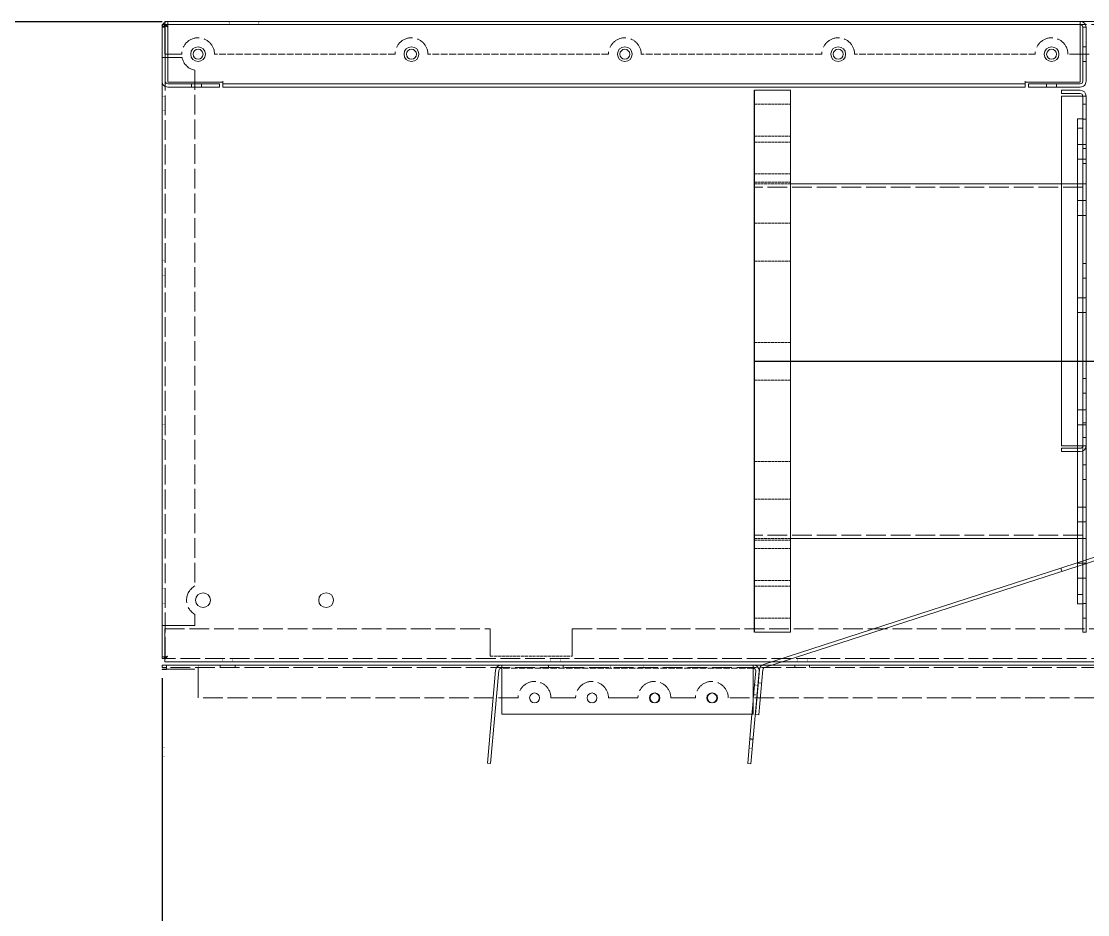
# Model space of a CAD drawing. Header units: millimetres. Extents: x 4398 to 33805, y 3079 to 23874.
# Drawn here: x 17563 to 18213, y 12864 to 13408 of the extents above; entities that cross this region are included whole.
import ezdxf

# ---------------------------------------------------------------- set-up
doc = ezdxf.new("R2010")
doc.units = ezdxf.units.MM
doc.linetypes.add('DASHED', pattern=[15, 12, -3])

# ---------------------------------------------------------------- blocks, each defined once
blk = doc.blocks.new('A$C07BF02F0')
at = {"color": 7, "lineweight": 15}
for p, q in [((3.5, 38), (3.5, 40)), ((3.5, 40), (559.5, 40)), ((3.5, 36.5), (3.5, 40)), ((559.5, 38), (559.5, 40)), ((559.5, 36.5), (559.5, 40)), ((2, 36.5), (0, 36.5)), ((0, 3.5), (0, 36.5)), ((2, 36.5), (0, 36.5)), ((2, 36.5), (2, 3.5)), ((3.5, 38), (3.5, 37.56)), ((3.5, 38), (559.5, 38)), ((3.5, 37.56), (3.5, 36.5)), ((3.5, 36.5), (3.5, 3)), ((3.5, 3), (3.5, 36.5)), ((559.5, 37.56), (559.5, 38)), ((559.5, 36.5), (559.5, 37.56)), ((559.5, 36.5), (559.5, 3)), ((559.5, 3), (559.5, 36.5)), ((561, 36.5), (563, 36.5)), ((561, 36.5), (561, 3.5)), ((561, 36.5), (563, 36.5)), ((563, 3.5), (563, 36.5)), ((561, 24.5), (563, 24.5)), ((561, 24.5), (563, 24.5)), ((561, 24.5), (563, 24.5)), ((561, 24.5), (563, 24.5)), ((561, 24.5), (563, 24.5)), ((561, 24.5), (563, 24.5)), ((561, 24.5), (563, 24.5)), ((561, 24.5), (563, 24.5)), ((561, 24.5), (563, 24.5)), ((561, 24.5), (563, 24.5)), ((561, 24.5), (563, 24.5)), ((561, 24.5), (563, 24.5)), ((561, 24.5), (563, 24.5)), ((561, 24.5), (563, 24.5)), ((561, 24.5), (563, 24.5)), ((561, 24.5), (563, 24.5)), ((561, 24.5), (563, 24.5)), ((561, 24.5), (563, 24.5)), ((561, 24.5), (563, 24.5)), ((561, 24.5), (563, 24.5)), ((561, 24.5), (563, 24.5)), ((561, 24.5), (563, 24.5)), ((561, 24.5), (563, 24.5)), ((561, 24.5), (563, 24.5)), ((561, 15.5), (563, 15.5)), ((561, 15.5), (563, 15.5)), ((561, 15.5), (563, 15.5)), ((561, 15.5), (563, 15.5)), ((561, 15.5), (563, 15.5)), ((561, 15.5), (563, 15.5)), ((561, 15.5), (563, 15.5)), ((561, 15.5), (563, 15.5)), ((561, 15.5), (563, 15.5)), ((561, 15.5), (563, 15.5)), ((561, 15.5), (563, 15.5)), ((561, 15.5), (563, 15.5)), ((561, 15.5), (563, 15.5)), ((561, 15.5), (563, 15.5)), ((561, 15.5), (563, 15.5)), ((561, 15.5), (563, 15.5)), ((561, 15.5), (563, 15.5)), ((561, 15.5), (563, 15.5)), ((561, 15.5), (563, 15.5)), ((561, 15.5), (563, 15.5)), ((561, 15.5), (563, 15.5)), ((561, 15.5), (563, 15.5)), ((561, 15.5), (563, 15.5)), ((561, 15.5), (563, 15.5)), ((37, 3), (3.5, 3)), ((37, 3), (3.5, 3)), ((35, 2), (3.5, 2)), ((18, 2), (18, 0)), ((18, 2), (18, 0)), ((18, 2), (18, 0)), ((18, 2), (18, 0)), ((18, 2), (18, 0)), ((18, 2), (18, 0)), ((18, 2), (18, 0)), ((18, 2), (18, 0)), ((18, 2), (18, 0)), ((18, 2), (18, 0)), ((18, 2), (18, 0)), ((18, 2), (18, 0)), ((24, 2), (24, 0)), ((24, 2), (24, 0)), ((24, 2), (24, 0)), ((24, 2), (24, 0)), ((24, 2), (24, 0)), ((24, 2), (24, 0)), ((24, 2), (24, 0)), ((24, 2), (24, 0)), ((24, 2), (24, 0)), ((24, 2), (24, 0)), ((24, 2), (24, 0)), ((24, 2), (24, 0)), ((35, 2), (35, 0)), ((37, 2.44), (37, 3.5)), ((37, 3), (37, 3.5)), ((37, 3), (37, 3.5)), ((37, 3.5), (37, 0)), ((37, 2), (37, 2.44)), ((37, 2), (37, 0)), ((526, 2), (37, 2)), ((526, 2), (37, 2)), ((526, 3), (526, 3.5)), ((526, 3.5), (526, 3)), ((526, 3), (526, 3.5)), ((526, 3.5), (526, 3)), ((526, 2.44), (526, 3)), ((526, 3), (559.5, 3)), ((526, 3), (559.5, 3)), ((526, 3), (526, 0)), ((526, 2), (526, 2.44)), ((526, 2), (526, 0)), ((528, 2), (528, 0)), ((559.5, 2), (528, 2)), ((539, 2), (539, 0)), ((539, 2), (539, 0)), ((539, 2), (539, 0)), ((539, 2), (539, 0)), ((539, 2), (539, 0)), ((539, 2), (539, 0)), ((539, 2), (539, 0)), ((539, 2), (539, 0)), ((539, 2), (539, 0)), ((539, 2), (539, 0)), ((539, 2), (539, 0)), ((539, 2), (539, 0)), ((545, 2), (545, 0)), ((545, 2), (545, 0)), ((545, 2), (545, 0)), ((545, 2), (545, 0)), ((545, 2), (545, 0)), ((545, 2), (545, 0)), ((545, 2), (545, 0)), ((545, 2), (545, 0)), ((545, 2), (545, 0)), ((545, 2), (545, 0)), ((545, 2), (545, 0)), ((545, 2), (545, 0)), ((35, 0), (3.5, 0)), ((526, 0), (37, 0)), ((526, 0), (37, 0)), ((559.5, 0), (528, 0))]:
    blk.add_line(p, q, dxfattribs=at)
for centre in [(22, 20), (152, 20), (282, 20), (412, 20), (542, 20)]:
    blk.add_circle(centre, 3, dxfattribs=at)
for centre, radius, start, end in [((3.5, 36.5), 3.5, 90, 180), ((559.5, 36.5), 3.5, 360, 90), ((3.5, 36.5), 1.5, 90, 180), ((559.5, 36.5), 1.5, 360, 90), ((3.5, 3.5), 3.5, 180, 270.00001), ((3.5, 3.5), 1.5, 180, 269.99999), ((559.5, 3.5), 3.5, 269.99999, 360), ((559.5, 3.5), 1.5, 270.00001, 360)]:
    blk.add_arc(centre, radius, start, end, dxfattribs=at)
blk = doc.blocks.new('A$C16F13DCD')
at = {"color": 7, "lineweight": 15}
for p, q in [((11.5, 330), (0, 330)), ((0, 328), (0, 330)), ((11.5, 328), (0, 328)), ((0, 326.5), (0, 113.5)), ((11.5, 326.5), (0, 326.5)), ((11.5, 326.5), (15, 326.5)), ((13, 113.5), (13, 326.5)), ((15, 326.5), (15, 113.5)), ((13, 321.5), (15, 321.5)), ((13, 321.5), (15, 321.5)), ((13, 321.5), (15, 321.5)), ((13, 321.5), (15, 321.5)), ((13, 321.5), (15, 321.5)), ((13, 321.5), (15, 321.5)), ((13, 321.5), (15, 321.5)), ((13, 312.5), (15, 312.5)), ((13, 312.5), (15, 312.5)), ((13, 312.5), (15, 312.5)), ((13, 312.5), (15, 312.5)), ((13, 312.5), (15, 312.5)), ((13, 312.5), (15, 312.5)), ((13, 312.5), (15, 312.5)), ((13, 297), (15, 297)), ((13, 297), (15, 297)), ((13, 294.5), (15, 294.5)), ((13, 294.5), (15, 294.5)), ((13, 288), (15, 288)), ((13, 288), (15, 288)), ((13, 285.5), (15, 285.5)), ((13, 285.5), (15, 285.5)), ((13, 273), (15, 273)), ((13, 262.84), (15, 262.84)), ((13, 262.84), (15, 262.84)), ((13, 253.84), (15, 253.84)), ((13, 253.84), (15, 253.84)), ((13, 224.5), (15, 224.5)), ((13, 224.5), (15, 224.5)), ((13, 215.5), (15, 215.5)), ((13, 215.5), (15, 215.5)), ((13, 203.66), (15, 203.66)), ((13, 203.66), (15, 203.66)), ((13, 194.66), (15, 194.66)), ((13, 194.66), (15, 194.66)), ((13, 154.5), (15, 154.5)), ((13, 154.5), (15, 154.5)), ((13, 145.5), (15, 145.5)), ((13, 145.5), (15, 145.5)), ((13, 135.34), (15, 135.34)), ((13, 135.34), (15, 135.34)), ((13, 127.5), (15, 127.5)), ((13, 127.5), (15, 127.5)), ((13, 126.34), (15, 126.34)), ((13, 126.34), (15, 126.34)), ((13, 118.5), (15, 118.5)), ((13, 118.5), (15, 118.5)), ((0, 113.5), (11.5, 113.5)), ((0, 110), (0, 112)), ((11.5, 112), (0, 112)), ((11.5, 113.5), (15, 113.5)), ((13, 110.34), (13, 113.5)), ((15, 113.5), (13, 113.5)), ((15, 113.5), (13, 113.5)), ((15, 0), (15, 113.5)), ((11.5, 110), (0, 110)), ((13, 0), (13, 110.34)), ((13, 102), (15, 102)), ((13, 102), (15, 102)), ((13, 93), (15, 93)), ((13, 93), (15, 93)), ((13, 76.16), (15, 76.16)), ((13, 76.16), (15, 76.16)), ((13, 67.16), (15, 67.16)), ((13, 67.16), (15, 67.16)), ((13, 57), (15, 57)), ((13, 42), (15, 42)), ((13, 42), (15, 42)), ((13, 42), (15, 42)), ((13, 42), (15, 42)), ((13, 33), (15, 33)), ((13, 33), (15, 33)), ((13, 33), (15, 33)), ((13, 33), (15, 33)), ((13, 17.5), (15, 17.5)), ((13, 17.5), (15, 17.5)), ((13, 17.5), (15, 17.5)), ((13, 17.5), (15, 17.5)), ((13, 17.5), (15, 17.5)), ((13, 8.5), (15, 8.5)), ((13, 8.5), (15, 8.5)), ((13, 8.5), (15, 8.5)), ((13, 8.5), (15, 8.5)), ((13, 8.5), (15, 8.5)), ((13, 0), (15, 0))]:
    blk.add_line(p, q, dxfattribs=at)
for centre, radius, start, end in [((11.5, 326.5), 3.5, 0, 90), ((11.5, 326.5), 1.5, 0, 90), ((11.5, 113.5), 3.5, 270, 0), ((11.5, 113.5), 1.5, 270, 0)]:
    blk.add_arc(centre, radius, start, end, dxfattribs=at)
blk = doc.blocks.new('A$C5DDF0D69')
at = {"color": 7, "lineweight": 13, "ltscale": 0.000626001}
for p, q in [((8.74, 60.17), (8.44, 60.17)), ((8.74, 58.17), (8.44, 58.17))]:
    blk.add_line(p, q, dxfattribs=at)
at = {"color": 7, "lineweight": 13, "ltscale": 0.31935}
for p, q in [((162.03, 60.17), (8.74, 60.17)), ((162.03, 30.17), (8.74, 30.17))]:
    blk.add_line(p, q, dxfattribs=at)
at = {"color": 7, "linetype": 'DASHED', "lineweight": 13, "ltscale": 0.004167}
for p, q in [((8.74, 58.17), (8.74, 60.17)), ((74.96, 60.17), (74.96, 58.17)), ((74.96, 60.17), (74.96, 58.17)), ((74.96, 60.17), (74.96, 58.17)), ((74.96, 60.17), (74.96, 58.17)), ((74.96, 60.17), (74.96, 58.17)), ((74.96, 60.17), (74.96, 58.17)), ((74.96, 60.17), (74.96, 58.17)), ((74.96, 60.17), (74.96, 58.17)), ((74.96, 60.17), (74.96, 58.17)), ((74.96, 60.17), (74.96, 58.17)), ((74.96, 60.17), (74.96, 58.17)), ((94.96, 60.17), (94.96, 58.17)), ((94.96, 60.17), (94.96, 58.17)), ((94.96, 60.17), (94.96, 58.17)), ((94.96, 60.17), (94.96, 58.17)), ((94.96, 60.17), (94.96, 58.17)), ((94.96, 60.17), (94.96, 58.17)), ((94.96, 60.17), (94.96, 58.17)), ((94.96, 60.17), (94.96, 58.17)), ((94.96, 60.17), (94.96, 58.17)), ((94.96, 60.17), (94.96, 58.17)), ((94.96, 60.17), (94.96, 58.17)), ((162.03, 58.17), (162.03, 60.17)), ((164.77, 47.89), (162.78, 48.06)), ((164.77, 47.89), (162.78, 48.06)), ((164.77, 47.89), (162.78, 48.06)), ((164.77, 47.89), (162.78, 48.06)), ((164.77, 47.89), (162.78, 48.06)), ((164.77, 47.89), (162.78, 48.06)), ((164.77, 47.89), (162.78, 48.06)), ((164.77, 47.89), (162.78, 48.06)), ((164.77, 47.89), (162.78, 48.06)), ((164.77, 47.89), (162.78, 48.06)), ((164.77, 47.89), (162.78, 48.06)), ((164.25, 41.91), (162.26, 42.09)), ((164.25, 41.91), (162.26, 42.09)), ((164.25, 41.91), (162.26, 42.09)), ((164.25, 41.91), (162.26, 42.09)), ((164.25, 41.91), (162.26, 42.09)), ((164.25, 41.91), (162.26, 42.09)), ((164.25, 41.91), (162.26, 42.09)), ((164.25, 41.91), (162.26, 42.09)), ((164.25, 41.91), (162.26, 42.09)), ((164.25, 41.91), (162.26, 42.09)), ((164.25, 41.91), (162.26, 42.09)), ((161.9, 15.01), (159.91, 15.19)), ((161.9, 15.01), (159.91, 15.19)), ((161.38, 9.04), (159.38, 9.21)), ((161.38, 9.04), (159.38, 9.21))]:
    blk.add_line(p, q, dxfattribs=at)
at = {"color": 7, "lineweight": 13, "ltscale": 0.007292}
for p, q in [((8.74, 56.67), (8.74, 60.17)), ((162.03, 56.67), (162.03, 60.17))]:
    blk.add_line(p, q, dxfattribs=at)
at = {"color": 7, "lineweight": 13, "ltscale": 0.118431}
for p, q in [((0, 0.35), (4.96, 56.98)), ((1.99, 0.17), (6.95, 56.8))]:
    blk.add_line(p, q, dxfattribs=at)
at = {"color": 7, "linetype": 'DASHED', "lineweight": 13, "ltscale": 0.31935}
blk.add_line((162.03, 58.17), (8.74, 58.17), dxfattribs=at)
at = {"color": 7, "lineweight": 13, "ltscale": 0.003125}
blk.add_line((8.74, 58.17), (8.74, 56.67), dxfattribs=at)
at = {"color": 7, "lineweight": 13, "ltscale": 0.055208}
for p, q in [((8.74, 56.67), (8.74, 30.17)), ((8.74, 30.17), (8.74, 56.67)), ((162.03, 30.17), (162.03, 56.67))]:
    blk.add_line(p, q, dxfattribs=at)
at = {"color": 7, "lineweight": 13, "ltscale": 0.117885}
blk.add_line((160.59, 0), (165.52, 56.37), dxfattribs=at)
at = {"color": 7, "linetype": 'DASHED', "lineweight": 13, "ltscale": 0.003125}
blk.add_line((162.03, 58.17), (162.03, 56.67), dxfattribs=at)
at = {"color": 7, "linetype": 'DASHED', "lineweight": 13, "ltscale": 0.055208}
blk.add_line((162.03, 56.67), (162.03, 30.17), dxfattribs=at)
at = {"color": 7, "lineweight": 13, "ltscale": 0.035719}
blk.add_line((162.03, 39.46), (163.52, 56.54), dxfattribs=at)
at = {"color": 7, "linetype": 'DASHED', "lineweight": 13, "ltscale": 0.019427}
blk.add_line((161.22, 30.17), (162.03, 39.46), dxfattribs=at)
at = {"color": 7, "lineweight": 13, "ltscale": 0.317661}
blk.add_line((161.22, 30.17), (8.74, 30.17), dxfattribs=at)
at = {"color": 7, "lineweight": 13, "ltscale": 0.062739}
blk.add_line((158.59, 0.17), (161.22, 30.17), dxfattribs=at)
at = {"color": 7, "linetype": 'DASHED', "lineweight": 13, "ltscale": 0.001689}
blk.add_line((162.03, 30.17), (161.22, 30.17), dxfattribs=at)
at = {"color": 7, "lineweight": 13, "ltscale": 0.004167}
for p, q in [((1.99, 0.17), (0, 0.35)), ((160.59, 0), (158.59, 0.17))]:
    blk.add_line(p, q, dxfattribs=at)
at = {"color": 7, "lineweight": 13}
for centre in [(28.74, 40.17), (63.74, 40.17), (102.14, 40.17), (137.14, 40.17)]:
    blk.add_circle(centre, 3, dxfattribs=at)
for centre, radius, start, end in [((8.44, 56.67), 3.5, 90, 175), ((162.03, 56.67), 3.5, 355, 90), ((8.44, 56.67), 1.5, 90, 175), ((162.03, 56.67), 1.5, 355, 90)]:
    blk.add_arc(centre, radius, start, end, dxfattribs=at)
blk = doc.blocks.new('A$C7EF54F26')
at = {"color": 7, "lineweight": 15}
for p, q in [((431.66, 245.91), (433.66, 245.91)), ((431.66, 216.89), (431.66, 245.91)), ((433.66, 216.89), (433.66, 245.91)), ((431.66, 235.41), (433.66, 235.41)), ((431.66, 235.41), (433.66, 235.41)), ((431.66, 235.41), (433.66, 235.41)), ((431.66, 235.41), (433.66, 235.41)), ((431.66, 235.41), (433.66, 235.41)), ((431.66, 235.41), (433.66, 235.41)), ((431.66, 235.41), (433.66, 235.41)), ((431.66, 235.41), (433.66, 235.41)), ((431.66, 235.41), (433.66, 235.41)), ((431.66, 235.41), (433.66, 235.41)), ((431.66, 235.41), (433.66, 235.41)), ((431.66, 226.41), (433.66, 226.41)), ((431.66, 226.41), (433.66, 226.41)), ((431.66, 226.41), (433.66, 226.41)), ((431.66, 226.41), (433.66, 226.41)), ((431.66, 226.41), (433.66, 226.41)), ((431.66, 226.41), (433.66, 226.41)), ((431.66, 226.41), (433.66, 226.41)), ((431.66, 226.41), (433.66, 226.41)), ((431.66, 226.41), (433.66, 226.41)), ((431.66, 226.41), (433.66, 226.41)), ((431.66, 226.41), (433.66, 226.41)), ((2.12, 30.92), (430.75, 215.52)), ((2.91, 29.08), (431.54, 213.68)), ((306.56, 162.03), (307.35, 160.19)), ((176.95, 106.21), (177.74, 104.37)), ((0, 27.68), (0.15, 0)), ((2, 27.69), (2.15, 0.01)), ((2.04, 19.51), (0.04, 19.5)), ((2.04, 19.51), (0.04, 19.5)), ((2.04, 19.51), (0.04, 19.5)), ((2.04, 19.51), (0.04, 19.5)), ((2.04, 19.51), (0.04, 19.5)), ((2.04, 19.51), (0.04, 19.5)), ((2.04, 19.51), (0.04, 19.5)), ((2.04, 19.51), (0.04, 19.5)), ((2.04, 19.51), (0.04, 19.5)), ((2.04, 19.51), (0.04, 19.5)), ((2.04, 19.51), (0.04, 19.5)), ((2.09, 10.51), (0.09, 10.5)), ((2.09, 10.51), (0.09, 10.5)), ((2.09, 10.51), (0.09, 10.5)), ((2.09, 10.51), (0.09, 10.5)), ((2.09, 10.51), (0.09, 10.5)), ((2.09, 10.51), (0.09, 10.5)), ((2.09, 10.51), (0.09, 10.5)), ((2.09, 10.51), (0.09, 10.5)), ((2.09, 10.51), (0.09, 10.5)), ((2.09, 10.51), (0.09, 10.5)), ((2.09, 10.51), (0.09, 10.5)), ((0.15, 0), (2.15, 0.01))]:
    blk.add_line(p, q, dxfattribs=at)
for centre, radius, start, end in [((430.16, 216.89), 1.5, 293.3, 0), ((430.16, 216.89), 3.5, 293.3, 0), ((3.5, 27.7), 3.5, 113.3, 180.3), ((3.5, 27.7), 1.5, 113.3, 180.3)]:
    blk.add_arc(centre, radius, start, end, dxfattribs=at)
blk = doc.blocks.new('1')
at = {"ltscale": 500}
for p, q in [((16648.57, 13408.34), (17648.57, 13408.34)), ((17648.57, 13008.34), (17648.57, 9808.34))]:
    blk.add_line(p, q, dxfattribs=at)
at = {"color": 7, "lineweight": 13, "ltscale": 0.003112}
for p, q in [((17649.57, 13406.34), (17648.57, 13406.34)), ((17649.57, 13020.34), (17648.57, 13020.34))]:
    blk.add_line(p, q, dxfattribs=at)
at = {"color": 7, "lineweight": 13, "ltscale": 0.002813}
for p, q in [((17648.57, 13405.44), (17648.57, 13406.34)), ((17648.57, 13021.24), (17648.57, 13020.34))]:
    blk.add_line(p, q, dxfattribs=at)
at = {"color": 7, "lineweight": 13}
for p, q in [((17648.57, 13021.24), (17648.57, 13405.44)), ((20146.87, 13408.34), (17650.27, 13408.34)), ((18009.57, 13201.34), (18009.57, 13366.34)), ((18031.57, 13201.34), (18031.57, 13366.34)), ((18206.37, 13349.07), (18206.37, 13201.34)), ((18209.57, 13349.07), (18209.57, 13201.34)), ((18206.37, 13309.34), (18031.57, 13309.34)), ((18209.57, 13201.34), (18209.57, 13309.34)), ((18009.57, 13036.34), (18009.57, 13201.34)), ((18031.57, 13036.34), (18031.57, 13201.34)), ((18206.37, 13053.62), (18206.37, 13201.34)), ((18209.57, 13053.62), (18209.57, 13201.34)), ((18209.57, 13093.34), (18209.57, 13201.34)), ((18209.57, 13095.34), (18209.57, 13201.34)), ((18206.37, 13093.34), (18031.57, 13093.34)), ((20146.87, 13018.34), (17650.27, 13018.34)), ((18730.77, 13016.34), (17651.37, 13016.34))]:
    blk.add_line(p, q, dxfattribs=at)
at = {"color": 7, "linetype": 'DASHED', "lineweight": 13, "ltscale": 0.00625}
for p, q in [((17648.57, 13405.44), (17650.57, 13405.44)), ((17689.57, 13406.34), (17689.57, 13408.34)), ((17707.57, 13406.34), (17707.57, 13408.34)), ((17648.57, 13386.34), (17650.57, 13386.34)), ((17650.57, 13362.84), (17648.57, 13362.84)), ((17650.57, 13353.84), (17648.57, 13353.84)), ((17650.57, 13262.84), (17648.57, 13262.84)), ((17650.57, 13253.84), (17648.57, 13253.84)), ((17650.57, 13162.84), (17648.57, 13162.84)), ((17650.57, 13153.84), (17648.57, 13153.84)), ((17650.57, 13062.84), (17648.57, 13062.84)), ((17650.57, 13053.84), (17648.57, 13053.84)), ((17648.57, 13040.34), (17650.57, 13040.34)), ((17648.57, 13021.24), (17650.57, 13021.24)), ((17685.57, 13020.34), (17685.57, 13018.34)), ((17691.57, 13020.34), (17691.57, 13018.34)), ((17885.57, 13020.34), (17885.57, 13018.34)), ((17891.57, 13020.34), (17891.57, 13018.34)), ((18035.57, 13020.34), (18035.57, 13018.34)), ((18041.57, 13020.34), (18041.57, 13018.34))]:
    blk.add_line(p, q, dxfattribs=at)
at = {"color": 7, "lineweight": 13, "ltscale": 0.002201}
for p, q in [((17649.57, 13406.34), (17650.27, 13406.34)), ((17649.57, 13020.34), (17650.27, 13020.34))]:
    blk.add_line(p, q, dxfattribs=at)
at = {"color": 7, "lineweight": 13, "ltscale": 0.004222}
for p, q in [((17650.27, 13406.99), (17650.27, 13408.34)), ((17650.27, 13019.69), (17650.27, 13018.34))]:
    blk.add_line(p, q, dxfattribs=at)
at = {"color": 7, "lineweight": 13, "ltscale": 0.003766}
for p, q in [((17650.27, 13406.99), (17650.27, 13405.79)), ((17650.27, 13019.69), (17650.27, 13020.9))]:
    blk.add_line(p, q, dxfattribs=at)
at = {"color": 7, "linetype": 'DASHED', "lineweight": 13}
for p, q in [((20146.87, 13406.34), (17650.27, 13406.34)), ((17650.57, 13021.24), (17650.57, 13405.44)), ((20028.57, 13388.34), (18200.57, 13388.34)), ((17668.57, 13378.55), (17668.57, 13064.5)), ((18009.57, 13309.34), (18009.57, 13201.34)), ((18209.57, 13307.34), (18009.57, 13307.34)), ((18009.57, 13201.34), (18009.57, 13093.34)), ((18009.57, 13201.34), (18009.57, 13095.34)), ((18209.57, 13095.34), (18009.57, 13095.34)), ((17650.27, 13038.34), (17848.57, 13038.34)), ((17898.57, 13038.34), (18395.57, 13038.34)), ((20146.87, 13020.34), (17650.27, 13020.34)), ((18730.77, 13014.74), (17651.37, 13014.74)), ((17865.57, 12996.34), (17670.57, 12996.34)), ((18711.57, 12996.34), (17993.57, 12996.34))]:
    blk.add_line(p, q, dxfattribs=at)
at = {"color": 7, "linetype": 'DASHED', "lineweight": 13, "ltscale": 0.002219}
for p, q in [((17650.27, 13406.34), (17650.98, 13406.34)), ((17650.27, 13020.34), (17650.98, 13020.34))]:
    blk.add_line(p, q, dxfattribs=at)
at = {"color": 7, "linetype": 'DASHED', "lineweight": 13, "ltscale": 0.003094}
for p, q in [((17650.27, 13404.94), (17650.27, 13405.93)), ((17650.27, 13021.74), (17650.27, 13020.75))]:
    blk.add_line(p, q, dxfattribs=at)
at = {"color": 7, "linetype": 'DASHED', "lineweight": 13, "ltscale": 0.051875}
for p, q in [((17650.27, 13388.34), (17650.27, 13404.94)), ((17668.57, 13040.34), (17651.97, 13040.34)), ((17650.27, 13021.74), (17650.27, 13038.34)), ((17848.57, 13038.34), (17848.57, 13021.74)), ((17898.57, 13038.34), (17898.57, 13021.74))]:
    blk.add_line(p, q, dxfattribs=at)
at = {"color": 7, "linetype": 'DASHED', "lineweight": 13, "ltscale": 0.002812}
for p, q in [((17650.57, 13405.44), (17650.57, 13406.34)), ((17650.57, 13021.24), (17650.57, 13020.34))]:
    blk.add_line(p, q, dxfattribs=at)
at = {"color": 7, "linetype": 'DASHED', "lineweight": 13, "ltscale": 0.032187}
blk.add_line((17660.57, 13388.34), (17650.27, 13388.34), dxfattribs=at)
at = {"color": 7, "linetype": 'DASHED', "lineweight": 13, "ltscale": 0.004375}
for p, q in [((17650.57, 13386.34), (17651.97, 13386.34)), ((17650.57, 13040.34), (17651.97, 13040.34))]:
    blk.add_line(p, q, dxfattribs=at)
at = {"color": 7, "linetype": 'DASHED', "lineweight": 13, "ltscale": 0.027506}
blk.add_line((17651.97, 13386.34), (17660.78, 13386.34), dxfattribs=at)
at = {"color": 7, "linetype": 'DASHED', "lineweight": 13, "ltscale": 0.34375}
for p, q in [((17790.57, 13388.34), (17680.57, 13388.34)), ((17920.57, 13388.34), (17810.57, 13388.34)), ((18050.57, 13388.34), (17940.57, 13388.34)), ((18180.57, 13388.34), (18070.57, 13388.34))]:
    blk.add_line(p, q, dxfattribs=at)
at = {"color": 7, "lineweight": 13, "ltscale": 0.1375}
for p, q in [((18009.57, 13366.34), (18031.57, 13366.34)), ((18009.57, 13036.34), (18031.57, 13036.34))]:
    blk.add_line(p, q, dxfattribs=at)
for p, q in [((18009.57, 13036.34), (18009.57, 13366.34)), ((18009.57, 13201.34), (19636.24, 13201.34))]:
    blk.add_line(p, q)
at = {"color": 7, "linetype": 'DASHED', "lineweight": 13, "ltscale": 0.1375}
for p, q in [((18009.57, 13357.84), (18031.57, 13357.84)), ((18009.57, 13338.42), (18031.57, 13338.42)), ((18009.57, 13338.42), (18031.57, 13338.42)), ((18009.57, 13334.84), (18031.57, 13334.84)), ((18009.57, 13315.42), (18031.57, 13315.42)), ((18009.57, 13315.42), (18031.57, 13315.42)), ((18009.57, 13310.34), (18031.57, 13310.34)), ((18031.57, 13309.34), (18009.57, 13309.34)), ((18009.57, 13285.34), (18031.57, 13285.34)), ((18009.57, 13285.34), (18031.57, 13285.34)), ((18009.57, 13262.34), (18031.57, 13262.34)), ((18009.57, 13262.34), (18031.57, 13262.34)), ((18031.57, 13212.84), (18009.57, 13212.84)), ((18031.57, 13212.84), (18009.57, 13212.84)), ((18031.57, 13189.84), (18009.57, 13189.84)), ((18031.57, 13189.84), (18009.57, 13189.84)), ((18009.57, 13140.34), (18031.57, 13140.34)), ((18009.57, 13140.34), (18031.57, 13140.34)), ((18009.57, 13117.34), (18031.57, 13117.34)), ((18009.57, 13117.34), (18031.57, 13117.34)), ((18031.57, 13093.34), (18009.57, 13093.34)), ((18009.57, 13092.34), (18031.57, 13092.34)), ((18009.57, 13087.27), (18031.57, 13087.27)), ((18009.57, 13087.27), (18031.57, 13087.27)), ((18009.57, 13067.84), (18031.57, 13067.84)), ((18009.57, 13064.27), (18031.57, 13064.27)), ((18009.57, 13064.27), (18031.57, 13064.27)), ((18009.57, 13044.84), (18031.57, 13044.84))]:
    blk.add_line(p, q, dxfattribs=at)
at = {"color": 7, "lineweight": 13, "ltscale": 0.02}
for p, q in [((18209.57, 13349.07), (18206.37, 13349.07)), ((18209.57, 13349.07), (18206.37, 13349.07)), ((18209.57, 13053.62), (18206.37, 13053.62))]:
    blk.add_line(p, q, dxfattribs=at)
at = {"color": 7, "linetype": 'DASHED', "lineweight": 13, "ltscale": 0.02}
for p, q in [((18209.57, 13343.34), (18206.37, 13343.34)), ((18206.37, 13333.35), (18209.57, 13333.35)), ((18206.37, 13333.35), (18209.57, 13333.35)), ((18206.37, 13324.35), (18209.57, 13324.35)), ((18206.37, 13324.35), (18209.57, 13324.35)), ((18209.57, 13309.34), (18206.37, 13309.34)), ((18209.57, 13309.34), (18206.37, 13309.34)), ((18206.37, 13299.18), (18209.57, 13299.18)), ((18206.37, 13299.18), (18209.57, 13299.18)), ((18206.37, 13290.18), (18209.57, 13290.18)), ((18206.37, 13290.18), (18209.57, 13290.18)), ((18206.37, 13240.01), (18209.57, 13240.01)), ((18206.37, 13240.01), (18209.57, 13240.01)), ((18206.37, 13231.01), (18209.57, 13231.01)), ((18206.37, 13231.01), (18209.57, 13231.01)), ((18206.37, 13171.68), (18209.57, 13171.68)), ((18206.37, 13171.68), (18209.57, 13171.68)), ((18206.37, 13162.68), (18209.57, 13162.68)), ((18206.37, 13162.68), (18209.57, 13162.68)), ((18206.37, 13112.51), (18209.57, 13112.51)), ((18206.37, 13112.51), (18209.57, 13112.51)), ((18206.37, 13103.51), (18209.57, 13103.51)), ((18206.37, 13103.51), (18209.57, 13103.51)), ((18209.57, 13093.34), (18206.37, 13093.34)), ((18209.57, 13093.34), (18206.37, 13093.34)), ((18206.37, 13078.34), (18209.57, 13078.34)), ((18206.37, 13078.34), (18209.57, 13078.34)), ((18206.37, 13069.34), (18209.57, 13069.34)), ((18206.37, 13069.34), (18209.57, 13069.34)), ((18209.57, 13059.34), (18206.37, 13059.34)), ((18209.57, 13053.62), (18206.37, 13053.62))]:
    blk.add_line(p, q, dxfattribs=at)
at = {"color": 7, "linetype": 'DASHED', "lineweight": 13, "ltscale": 0.021374}
blk.add_line((17668.57, 13047.18), (17668.57, 13040.34), dxfattribs=at)
at = {"color": 7, "linetype": 'DASHED', "lineweight": 13, "ltscale": 0.15625}
blk.add_line((17848.57, 13021.74), (17898.57, 13021.74), dxfattribs=at)
at = {"color": 7, "lineweight": 13, "ltscale": 0.009063}
for p, q in [((17648.57, 13016.34), (17651.37, 13016.34)), ((17648.57, 13014.74), (17651.37, 13014.74))]:
    blk.add_line(p, q, dxfattribs=at)
at = {"color": 7, "lineweight": 13, "ltscale": 0.005}
for p, q in [((17648.57, 13016.34), (17648.57, 13014.74)), ((17648.57, 13013.84), (17650.17, 13013.84))]:
    blk.add_line(p, q, dxfattribs=at)
at = {"color": 7, "lineweight": 13, "ltscale": 0.0009375}
for p, q in [((17648.57, 13013.54), (17648.57, 13013.84)), ((17650.17, 13013.54), (17650.17, 13013.84))]:
    blk.add_line(p, q, dxfattribs=at)
at = {"color": 7, "lineweight": 13, "ltscale": 0.00375}
blk.add_line((17651.37, 13013.84), (17650.17, 13013.84), dxfattribs=at)
at = {"color": 7, "lineweight": 13, "ltscale": 0.00875}
for p, q in [((17651.37, 13013.54), (17651.37, 13016.34)), ((17648.57, 13013.54), (17651.37, 13013.54))]:
    blk.add_line(p, q, dxfattribs=at)
at = {"color": 7, "lineweight": 13, "ltscale": 0.000866094}
blk.add_line((17651.37, 13016.34), (17651.37, 13016.07), dxfattribs=at)
at = {"color": 7, "linetype": 'DASHED', "lineweight": 13, "ltscale": 0.004134}
blk.add_line((17651.37, 13016.07), (17651.37, 13014.74), dxfattribs=at)
at = {"color": 7, "linetype": 'DASHED', "lineweight": 13, "ltscale": 0.05375}
for p, q in [((17651.37, 13013.84), (17668.57, 13013.84)), ((17670.57, 12996.34), (17670.57, 13013.54))]:
    blk.add_line(p, q, dxfattribs=at)
at = {"color": 7, "linetype": 'DASHED', "lineweight": 13, "ltscale": 0.005}
for p, q in [((17670.57, 13016.34), (17670.57, 13014.74)), ((17684.07, 13014.74), (17684.07, 13016.34)), ((17693.07, 13014.74), (17693.07, 13016.34)), ((17884.07, 13014.74), (17884.07, 13016.34)), ((17893.07, 13014.74), (17893.07, 13016.34)), ((18034.07, 13014.74), (18034.07, 13016.34)), ((18043.07, 13014.74), (18043.07, 13016.34)), ((17650.17, 12966.34), (17648.57, 12966.34)), ((17650.17, 12960.34), (17648.57, 12960.34))]:
    blk.add_line(p, q, dxfattribs=at)
at = {"color": 7, "linetype": 'DASHED', "lineweight": 13, "ltscale": 0.00375}
blk.add_line((17670.57, 13014.74), (17670.57, 13013.54), dxfattribs=at)
at = {"lineweight": 5}
blk.add_line((18011.71, 13004.06), (18011.18, 12998.08), dxfattribs=at)
at = {"color": 7, "linetype": 'DASHED', "lineweight": 13, "ltscale": 0.046875}
for p, q in [((17900.57, 12996.34), (17885.57, 12996.34)), ((17973.57, 12996.34), (17958.57, 12996.34))]:
    blk.add_line(p, q, dxfattribs=at)
at = {"color": 7, "linetype": 'DASHED', "lineweight": 13, "ltscale": 0.05625}
blk.add_line((17938.57, 12996.34), (17920.57, 12996.34), dxfattribs=at)
at = {"color": 7, "lineweight": 13}
for centre, radius in [((17670.57, 13388.34), 4.5), ((17800.57, 13388.34), 4.5), ((17930.57, 13388.34), 4.5), ((18060.57, 13388.34), 4.5), ((18190.57, 13388.34), 4.5), ((17673.57, 13055.84), 4.5), ((17748.57, 13055.84), 4.5), ((17875.57, 12996.34), 3), ((17910.57, 12996.34), 3), ((17948.57, 12996.34), 3), ((17983.57, 12996.34), 3)]:
    blk.add_circle(centre, radius, dxfattribs=at)
at = {"color": 7, "linetype": 'DASHED', "lineweight": 13}
for centre, start, end in [((17670.57, 13388.34), 0, 180), ((17800.57, 13388.34), 0, 180), ((17930.57, 13388.34), 0, 180), ((18060.57, 13388.34), 0, 180), ((18190.57, 13388.34), 0, 180), ((17670.57, 13388.34), 191.53722, 258.46304), ((17673.57, 13055.84), 120, 240), ((17875.57, 12996.34), 0, 180), ((17910.57, 12996.34), 0, 180), ((17948.57, 12996.34), 0, 180), ((17983.57, 12996.34), 0, 180)]:
    blk.add_arc(centre, 10, start, end, dxfattribs=at)
at = {"color": 7, "lineweight": 13}
for points in [[(17649.57, 13406.34), (17649.96, 13406.05), (17650.42, 13405.77), (17650.93, 13405.49), (17651.45, 13405.22), (17651.97, 13404.94)], [(17650.27, 13406.99), (17650.62, 13406.63), (17650.96, 13406.24), (17651.3, 13405.81), (17651.64, 13405.38), (17651.97, 13404.94)], [(17649.57, 13020.34), (17649.96, 13020.63), (17650.42, 13020.92), (17650.93, 13021.2), (17651.45, 13021.47), (17651.97, 13021.74)], [(17650.27, 13019.69), (17650.62, 13020.05), (17650.96, 13020.45), (17651.3, 13020.87), (17651.64, 13021.31), (17651.97, 13021.74)]]:
    blk.add_open_spline(points, degree=5, dxfattribs=at)
at = {"color": 7, "linetype": 'DASHED', "lineweight": 13}
for points in [[(17650.27, 13405.79), (17650.62, 13405.64), (17650.96, 13405.48), (17651.3, 13405.31), (17651.63, 13405.12), (17651.97, 13404.94)], [(17650.98, 13406.34), (17651.14, 13406.06), (17651.33, 13405.78), (17651.54, 13405.5), (17651.76, 13405.22), (17651.97, 13404.94)], [(17650.27, 13020.9), (17650.62, 13021.05), (17650.96, 13021.21), (17651.3, 13021.38), (17651.63, 13021.56), (17651.97, 13021.74)], [(17650.98, 13020.34), (17651.14, 13020.63), (17651.33, 13020.91), (17651.54, 13021.19), (17651.76, 13021.47), (17651.97, 13021.74)]]:
    blk.add_open_spline(points, degree=5, dxfattribs=at)
at = {"lineweight": 5}
for name, p in [('A$C07BF02F0', (17648.57, 13368.34)), ('A$C16F13DCD', (18196.57, 13036.34)), ('A$C5DDF0D69', (17846.83, 12956.17))]:
    blk.add_blockref(name, p, dxfattribs=at)
at = {"lineweight": 5, "rotation": 354.6349260590812}
blk.add_blockref('A$C7EF54F26', (18010.08, 12986.14), dxfattribs=at)

msp = doc.modelspace()

# ---------------------------------------------------------------- block references
msp.add_blockref('1', (0, 0))

doc.saveas('drawing.dxf')
